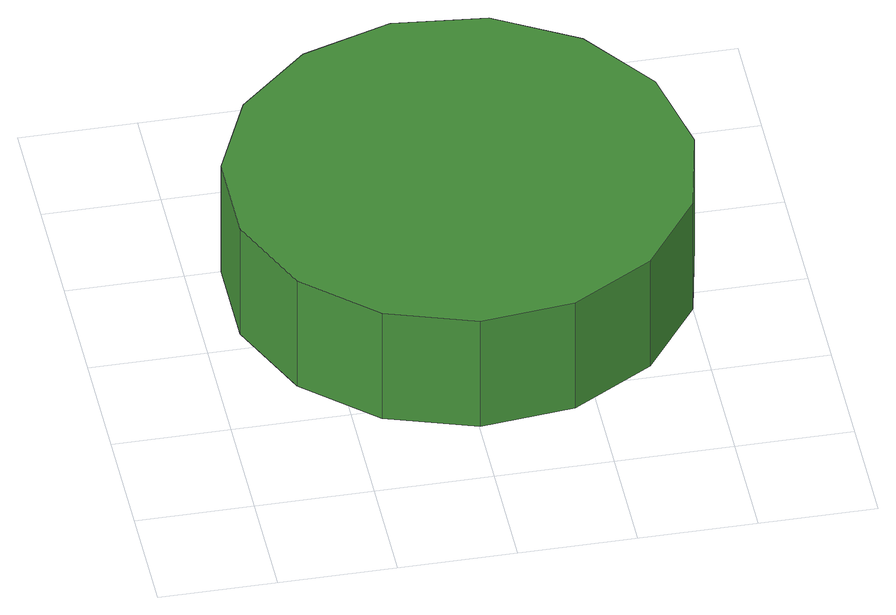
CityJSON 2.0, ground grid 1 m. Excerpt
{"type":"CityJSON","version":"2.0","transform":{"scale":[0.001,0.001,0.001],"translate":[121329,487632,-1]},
"CityObjects":{
"tree1":{"type":"SolitaryVegetationObject","attributes":{"function":"something"},"geometry":[{"type":"MultiSurface","lod":"1","boundaries":[[[0,1,2,3,4,5,6,7,8,9,10,11,12,13,14]],[[15,16,17,18,19,20,21,22,23,24,25,26,27,28,29]],[[0,29,28,1]],[[1,28,27,2]],[[2,27,26,3]],[[3,26,25,4]],[[4,25,24,5]],[[5,24,23,6]],[[6,23,22,7]],[[7,22,21,8]],[[8,21,20,9]],[[9,20,19,10]],[[10,19,18,11]],[[11,18,17,12]],[[12,17,16,13]],[[13,16,15,14]],[[14,15,29,0]]]}]}
},
"vertices":[
[4167,2595,1857],[3998,3390,1857],[3520,4047,1857],[2816,4454,1857],[2008,4539,1857],[1235,4287,1857],[631,3744,1857],[300,3001,1857],[300,2188,1857],[631,1446,1857],[1235,902,1857],[2008,650,1857],[2816,735,1857],[3520,1142,1857],[3998,1799,1857],[3998,1799,741],[3520,1142,741],[2816,735,741],[2008,650,741],[1235,902,741],[631,1446,741],[300,2188,741],[300,3001,741],[631,3744,741],[1235,4287,741],[2008,4539,741],[2816,4454,741],[3520,4047,741],[3998,3390,741],[4167,2595,741]
]}
